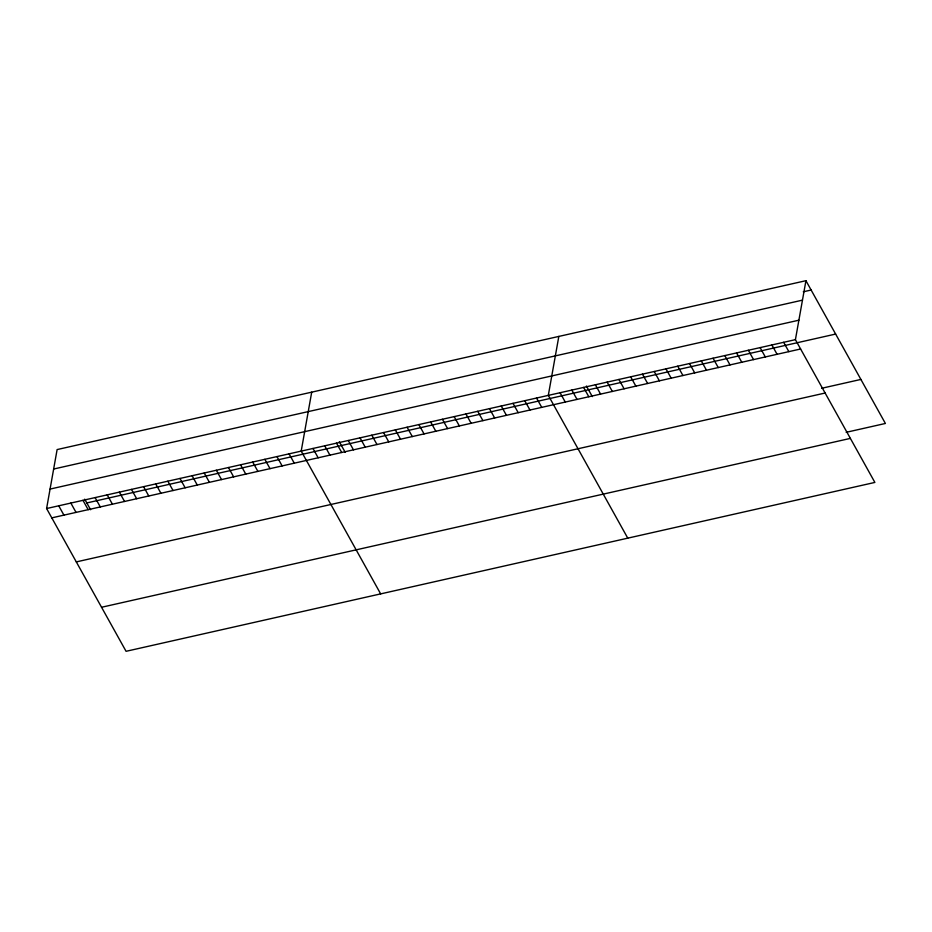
<?xml version="1.0" encoding="UTF-8"?>
<svg xmlns="http://www.w3.org/2000/svg" width="932" height="932" viewBox="0 0 932 932"><rect width="100%" height="100%" fill="white"/><g stroke="black" fill="none" stroke-linecap="round" stroke-linejoin="round"><path stroke-width="1.4" d="M805.935 280.695L795.415 339.656L874.88 482.427L126.065 651.305L46.6 508.534L57.12 449.573L805.935 280.695L885.4 423.466L846.174 432.32M311.707 392.151L301.199 451.111L380.664 593.894M558.827 336.417L548.307 395.378L627.772 538.16M803.279 291.798L811.131 290.027M53.648 469.029L802.464 300.151M50.072 489.079L798.887 320.2M46.6 508.534L795.415 339.656M86.816 502.942L835.631 334.064M51.796 517.866L800.611 348.987M821.663 388.283L860.888 379.429M76.308 561.903L825.123 393.024M101.553 607.268L850.38 438.39M783.649 342.312L788.845 351.644M771.882 344.957L777.078 354.3M760.116 347.613L765.312 356.944M748.349 350.269L753.545 359.601M736.583 352.925L741.779 362.257M724.816 355.581L730.012 364.913M713.05 358.226L718.246 367.569M701.283 360.882L706.479 370.214M689.517 363.538L694.713 372.87M677.75 366.194L682.935 375.526M665.972 368.839L671.168 378.182M654.206 371.495L659.402 380.827M642.439 374.151L647.635 383.483M630.673 376.808L635.869 386.139M618.906 379.464L624.102 388.795M607.14 382.108L612.336 391.452M595.373 384.765L600.569 394.096M586.426 386.023L592.321 396.601M583.607 387.421L588.803 396.752M571.84 390.077L577.036 399.409M560.074 392.733L565.27 402.065M536.541 398.034L541.737 407.366M524.774 400.69L529.97 410.022M513.008 403.346L518.204 412.678M501.241 406.002L506.437 415.334M489.475 408.647L494.671 417.99M477.708 411.303L482.904 420.635M465.942 413.959L471.138 423.291M454.175 416.616L459.36 425.947M442.397 419.272L447.593 428.603M430.631 421.916L435.827 431.26M418.864 424.573L424.06 433.904M407.098 427.229L412.293 436.56M395.331 429.885L400.527 439.217M383.565 432.541L388.76 441.873M371.798 435.186L376.994 444.529M360.032 437.842L365.228 447.174M348.265 440.498L353.461 449.83M339.318 441.745L345.201 452.323M336.499 443.154L341.695 452.486M324.732 445.811L329.928 455.142M312.966 448.455L318.162 457.798M289.071 453.849L294.267 463.181M276.955 456.587L282.14 465.918M264.828 459.313L270.024 468.645M252.7 462.051L257.896 471.382M240.584 464.788L245.78 474.12M228.457 467.515L233.652 476.858M216.329 470.252L221.525 479.584M204.213 472.99L209.409 482.322M192.085 475.716L197.281 485.059M179.958 478.454L185.153 487.786M167.842 481.192L173.037 490.523M155.714 483.918L160.91 493.261M143.586 486.655L148.782 495.987M131.47 489.393L136.666 498.725M119.343 492.131L124.539 501.463M107.215 494.857L112.411 504.189M95.099 497.595L100.295 506.926M84.719 499.168L90.614 509.746M82.971 500.333L88.167 509.664M70.844 503.059L76.04 512.402M58.728 505.796L63.924 515.128"/></g></svg>
